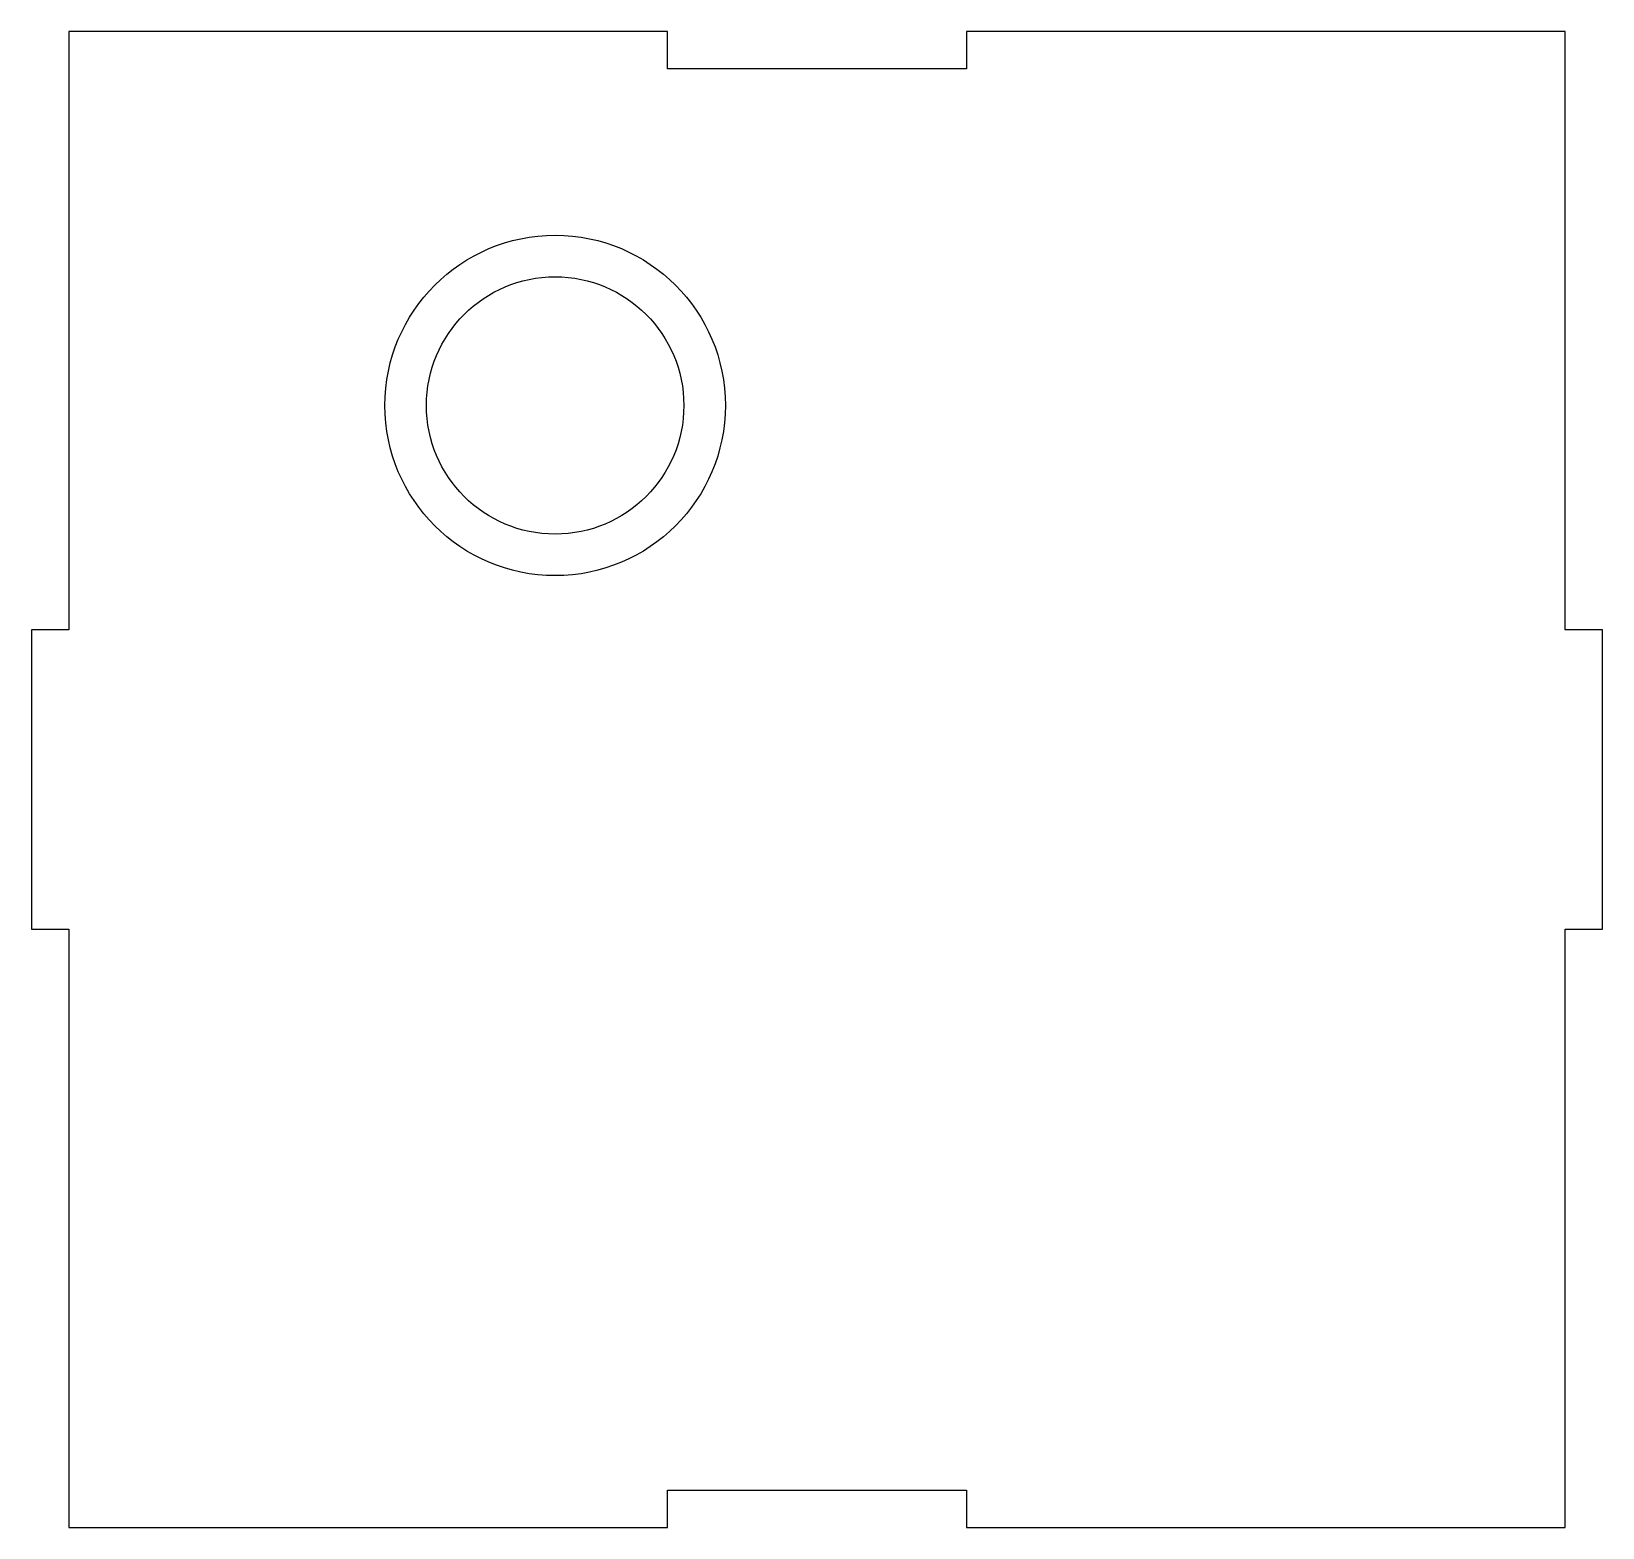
# Model space of a CAD drawing. Header units: millimetres. Extents: x -105 to 105, y -100 to 100.
import ezdxf

# ---------------------------------------------------------------- set-up
doc = ezdxf.new("R2010")
doc.units = ezdxf.units.MM

msp = doc.modelspace()

# ---------------------------------------------------------------- linework, layer by layer
at = {"color": 7, "linetype": 'Continuous', "lineweight": 25}
for p, q in [((-100, 100), (-100, 20)), ((-20, 100), (-100, 100)), ((-20, 95), (-20, 100)), ((20, 100), (20, 95)), ((100, 100), (20, 100)), ((100, 20), (100, 100)), ((20, 95), (-20, 95)), ((-105, 20), (-105, -20)), ((-100, 20), (-105, 20)), ((105, 20), (100, 20)), ((105, -20), (105, 20)), ((-105, -20), (-100, -20)), ((-100, -20), (-100, -100)), ((100, -20), (105, -20)), ((100, -100), (100, -20)), ((-20, -95), (20, -95)), ((-20, -100), (-20, -95)), ((20, -95), (20, -100)), ((-100, -100), (-20, -100)), ((20, -100), (100, -100))]:
    msp.add_line(p, q, dxfattribs=at)
for radius in [22.75, 17.2]:
    msp.add_circle((-35, 50), radius, dxfattribs=at)

doc.saveas('drawing.dxf')
